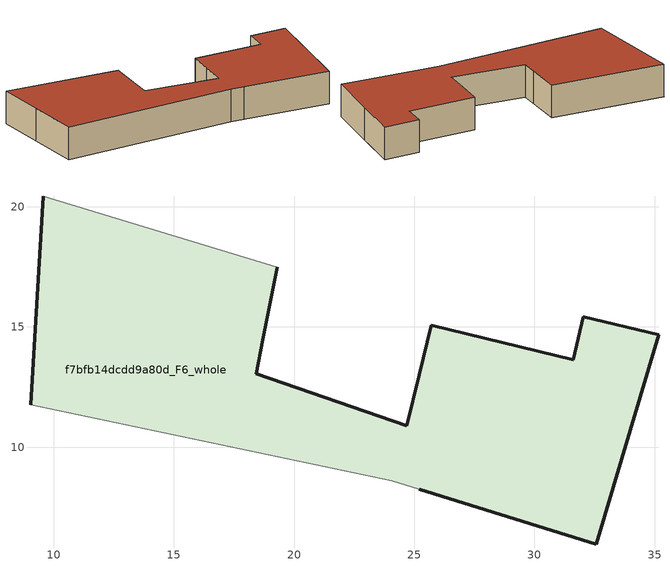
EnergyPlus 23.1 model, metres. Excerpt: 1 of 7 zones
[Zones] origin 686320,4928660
f7bfb14dcdd9a80d_F6_whole
 floor to f7bfb14dcdd9a80d_F5_whole (EU_floor_Construction): 35.19,14.67 33.99,10.7 32.58,5.97 25.22,8.24 24.08,8.6 9.04,11.77 9.32,16.3 9.57,20.45 19.3,17.48 18.71,14.46 18.43,13.05 24.69,10.89 25.2,13.02 25.71,15.08 31.62,13.64 32.04,15.43 z18
 wall outside (EU_wall_Construction): 25.22,8.24 32.58,5.97 33.99,10.7 35.19,14.67 32.04,15.43 31.62,13.64 25.71,15.08 25.2,13.02 24.69,10.89 18.43,13.05 18.71,14.46 19.3,17.48 / 9.57,20.45 9.32,16.3 9.04,11.77 z18:21
 wall adiabatic (EU_wall_Construction): 9.04,11.77 24.08,8.6 25.22,8.24 / 19.3,17.48 9.57,20.45 z18:21
 roof outside (EU_roof_Construction): 32.58,5.97 33.99,10.7 35.19,14.67 32.04,15.43 31.62,13.64 25.71,15.08 25.2,13.02 24.69,10.89 18.43,13.05 18.71,14.46 19.3,17.48 9.57,20.45 9.32,16.3 9.04,11.77 24.08,8.6 25.22,8.24 z21
[Building]
EU S2 Campaign: North Axis=0; Terrain=City; Solar Distribution=FullExterior
[Site:Location]
Bologna: Latitude=44.5; Longitude=11.25; Time Zone=1; Elevation=37
[SizingPeriod:WeatherFileDays]
AnnualSizingPeriod: Begin Month=1; Begin Day of Month=1; End Month=12; End Day of Month=31; Day of Week for Start Day=Monday; Use Weather File Daylight Saving Period=No; Use Weather File Rain and Snow Indicators=No
[MATERIAL]
EU_InternalMass_Material: Roughness=MediumRough; Thickness=0.1; Conductivity=1; Density=1800; Specific Heat=900; Thermal Absorptance=0.9; Solar Absorptance=0.7; Visible Absorptance=0.7
[MATERIAL:NOMASS] Roughness=MediumRough; Thermal Absorptance=0.9; Solar Absorptance=0.7; Visible Absorptance=0.7
Name | Thermal Resistance
EU_wall_NoMass | 0.905828
EU_roof_NoMass | 0.37593
EU_floor_NoMass | 0.67114
[CONSTRUCTION]
EU_wall_Construction: EU_wall_NoMass
EU_roof_Construction: EU_roof_NoMass
EU_floor_Construction: EU_floor_NoMass
EU_InternalMass_Construction: EU_InternalMass_Material
[ZONE]
f7bfb14dcdd9a80d_F6_whole: Type=1; Multiplier=1; Ceiling Height=autocalculate; Volume=492.97; Floor Area=autocalculate; Part of Total Floor Area=Yes
[INTERNALMASS]
f7bfb14dcdd9a80d_F6_whole_EU_InternalMass: Construction=EU_InternalMass_Construction; Zone or ZoneList=f7bfb14dcdd9a80d_F6_whole; Surface Area=164.323
[OTHEREQUIPMENT]
EU_Step8_InternalGain_f7bfb14dcdd9a80d_F6_whole_f000: Fuel Type=Electricity; Zone or ZoneList or Space or SpaceList=f7bfb14dcdd9a80d_F6_whole; Schedule=EU_Step8_GainSchedule_f7bfb14dcdd9a80d_F6_whole_f000; Design Level Calculation Method=Watts/Area; Power per Zone Floor Area=1; Fraction Latent=0; Fraction Radiant=0; Fraction Lost=0; Carbon Dioxide Generation Rate=0; EndUse Subcategory=EU_Step8_InternalGains
[ZONEVENTILATION:DESIGNFLOWRATE]
EU_ConstantAir_f7bfb14dcdd9a80d_F6_whole: Zone or ZoneList or Space or SpaceList=f7bfb14dcdd9a80d_F6_whole; Schedule=EU_AlwaysOn; Design Flow Rate Calculation Method=AirChanges/Hour; Air Changes per Hour=0.73129; Ventilation Type=Natural; Fan Pressure Rise=0; Fan Total Efficiency=1; Constant Term Coefficient=1; Temperature Term Coefficient=0; Velocity Term Coefficient=0; Velocity Squared Term Coefficient=0; Minimum Indoor Temperature=-100; Maximum Indoor Temperature=100; Delta Temperature=-100; Minimum Outdoor Temperature=-100; Maximum Outdoor Temperature=100; Maximum Wind Speed=40
[HVACTEMPLATE:ZONE:IDEALLOADSAIRSYSTEM]
f7bfb14dcdd9a80d_F6_whole: Template Thermostat=EU_HeatOnly_f7bfb14dcdd9a80d_F6_whole; System Availability Schedule=EU_AlwaysOn; Maximum Heating Supply Air Temperature=50; Minimum Cooling Supply Air Temperature=13; Maximum Heating Supply Air Humidity Ratio=0.0156; Minimum Cooling Supply Air Humidity Ratio=0.0077; Heating Limit=NoLimit; Cooling Limit=NoLimit; Heating Availability Schedule=EU_AlwaysOn; Cooling Availability Schedule=EU_CoolingOff; Dehumidification Control Type=ConstantSensibleHeatRatio; Cooling Sensible Heat Ratio=0.7; Dehumidification Setpoint=60; Humidification Control Type=None; Humidification Setpoint=30; Outdoor Air Method=None; Outdoor Air Flow Rate per Person=0.00944; Outdoor Air Flow Rate per Zone Floor Area=0; Outdoor Air Flow Rate per Zone=0; Demand Controlled Ventilation Type=None; Outdoor Air Economizer Type=NoEconomizer; Heat Recovery Type=None; Sensible Heat Recovery Effectiveness=0.7; Latent Heat Recovery Effectiveness=0.65
[SIZING:ZONE]
f7bfb14dcdd9a80d_F6_whole: Zone Cooling Design Supply Air Temperature Input Method=SupplyAirTemperature; Zone Cooling Design Supply Air Temperature=13; Zone Heating Design Supply Air Temperature Input Method=SupplyAirTemperature; Zone Heating Design Supply Air Temperature=50; Zone Cooling Design Supply Air Humidity Ratio=0.008; Zone Heating Design Supply Air Humidity Ratio=0.008; Cooling Design Air Flow Method=DesignDay; Cooling Design Air Flow Rate=0; Cooling Minimum Air Flow per Zone Floor Area=0.000762; Cooling Minimum Air Flow=0; Cooling Minimum Air Flow Fraction=0.2; Heating Design Air Flow Method=DesignDay; Heating Design Air Flow Rate=0; Heating Maximum Air Flow per Zone Floor Area=0.002032; Heating Maximum Air Flow=0.141576; Heating Maximum Air Flow Fraction=0.3; Account for Dedicated Outdoor Air System=No; Dedicated Outdoor Air System Control Strategy=NeutralSupplyAir; Dedicated Outdoor Air Low Setpoint Temperature for Design=autosize; Dedicated Outdoor Air High Setpoint Temperature for Design=autosize; Zone Load Sizing Method=Sensible Load Only No Latent Load; Zone Latent Cooling Design Supply Air Humidity Ratio Input Method=HumidityRatioDifference; Zone Cooling Design Supply Air Humidity Ratio Difference=0.005; Zone Latent Heating Design Supply Air Humidity Ratio Input Method=HumidityRatioDifference; Zone Humidification Design Supply Air Humidity Ratio Difference=0.005
[SCHEDULE:CONSTANT]
Name | Hourly Value
EU_AlwaysOn | 1
EU_CoolingOff | 0
[SCHEDULE:FILE]
EU_Step8_GainSchedule_f7bfb14dcdd9a80d_F6_whole_f000: File=../../schedules/f7bfb14dcdd9a80d/f7bfb14dcdd9a80d_F6_whole_f000_gain.csv; Column Number=1; Rows to Skip at Top=0; Number of Hours of Data=8760; Column Separator=Comma; Interpolate to Timestep=No; Minutes per Item=60; Adjust Schedule for Daylight Savings=Yes
